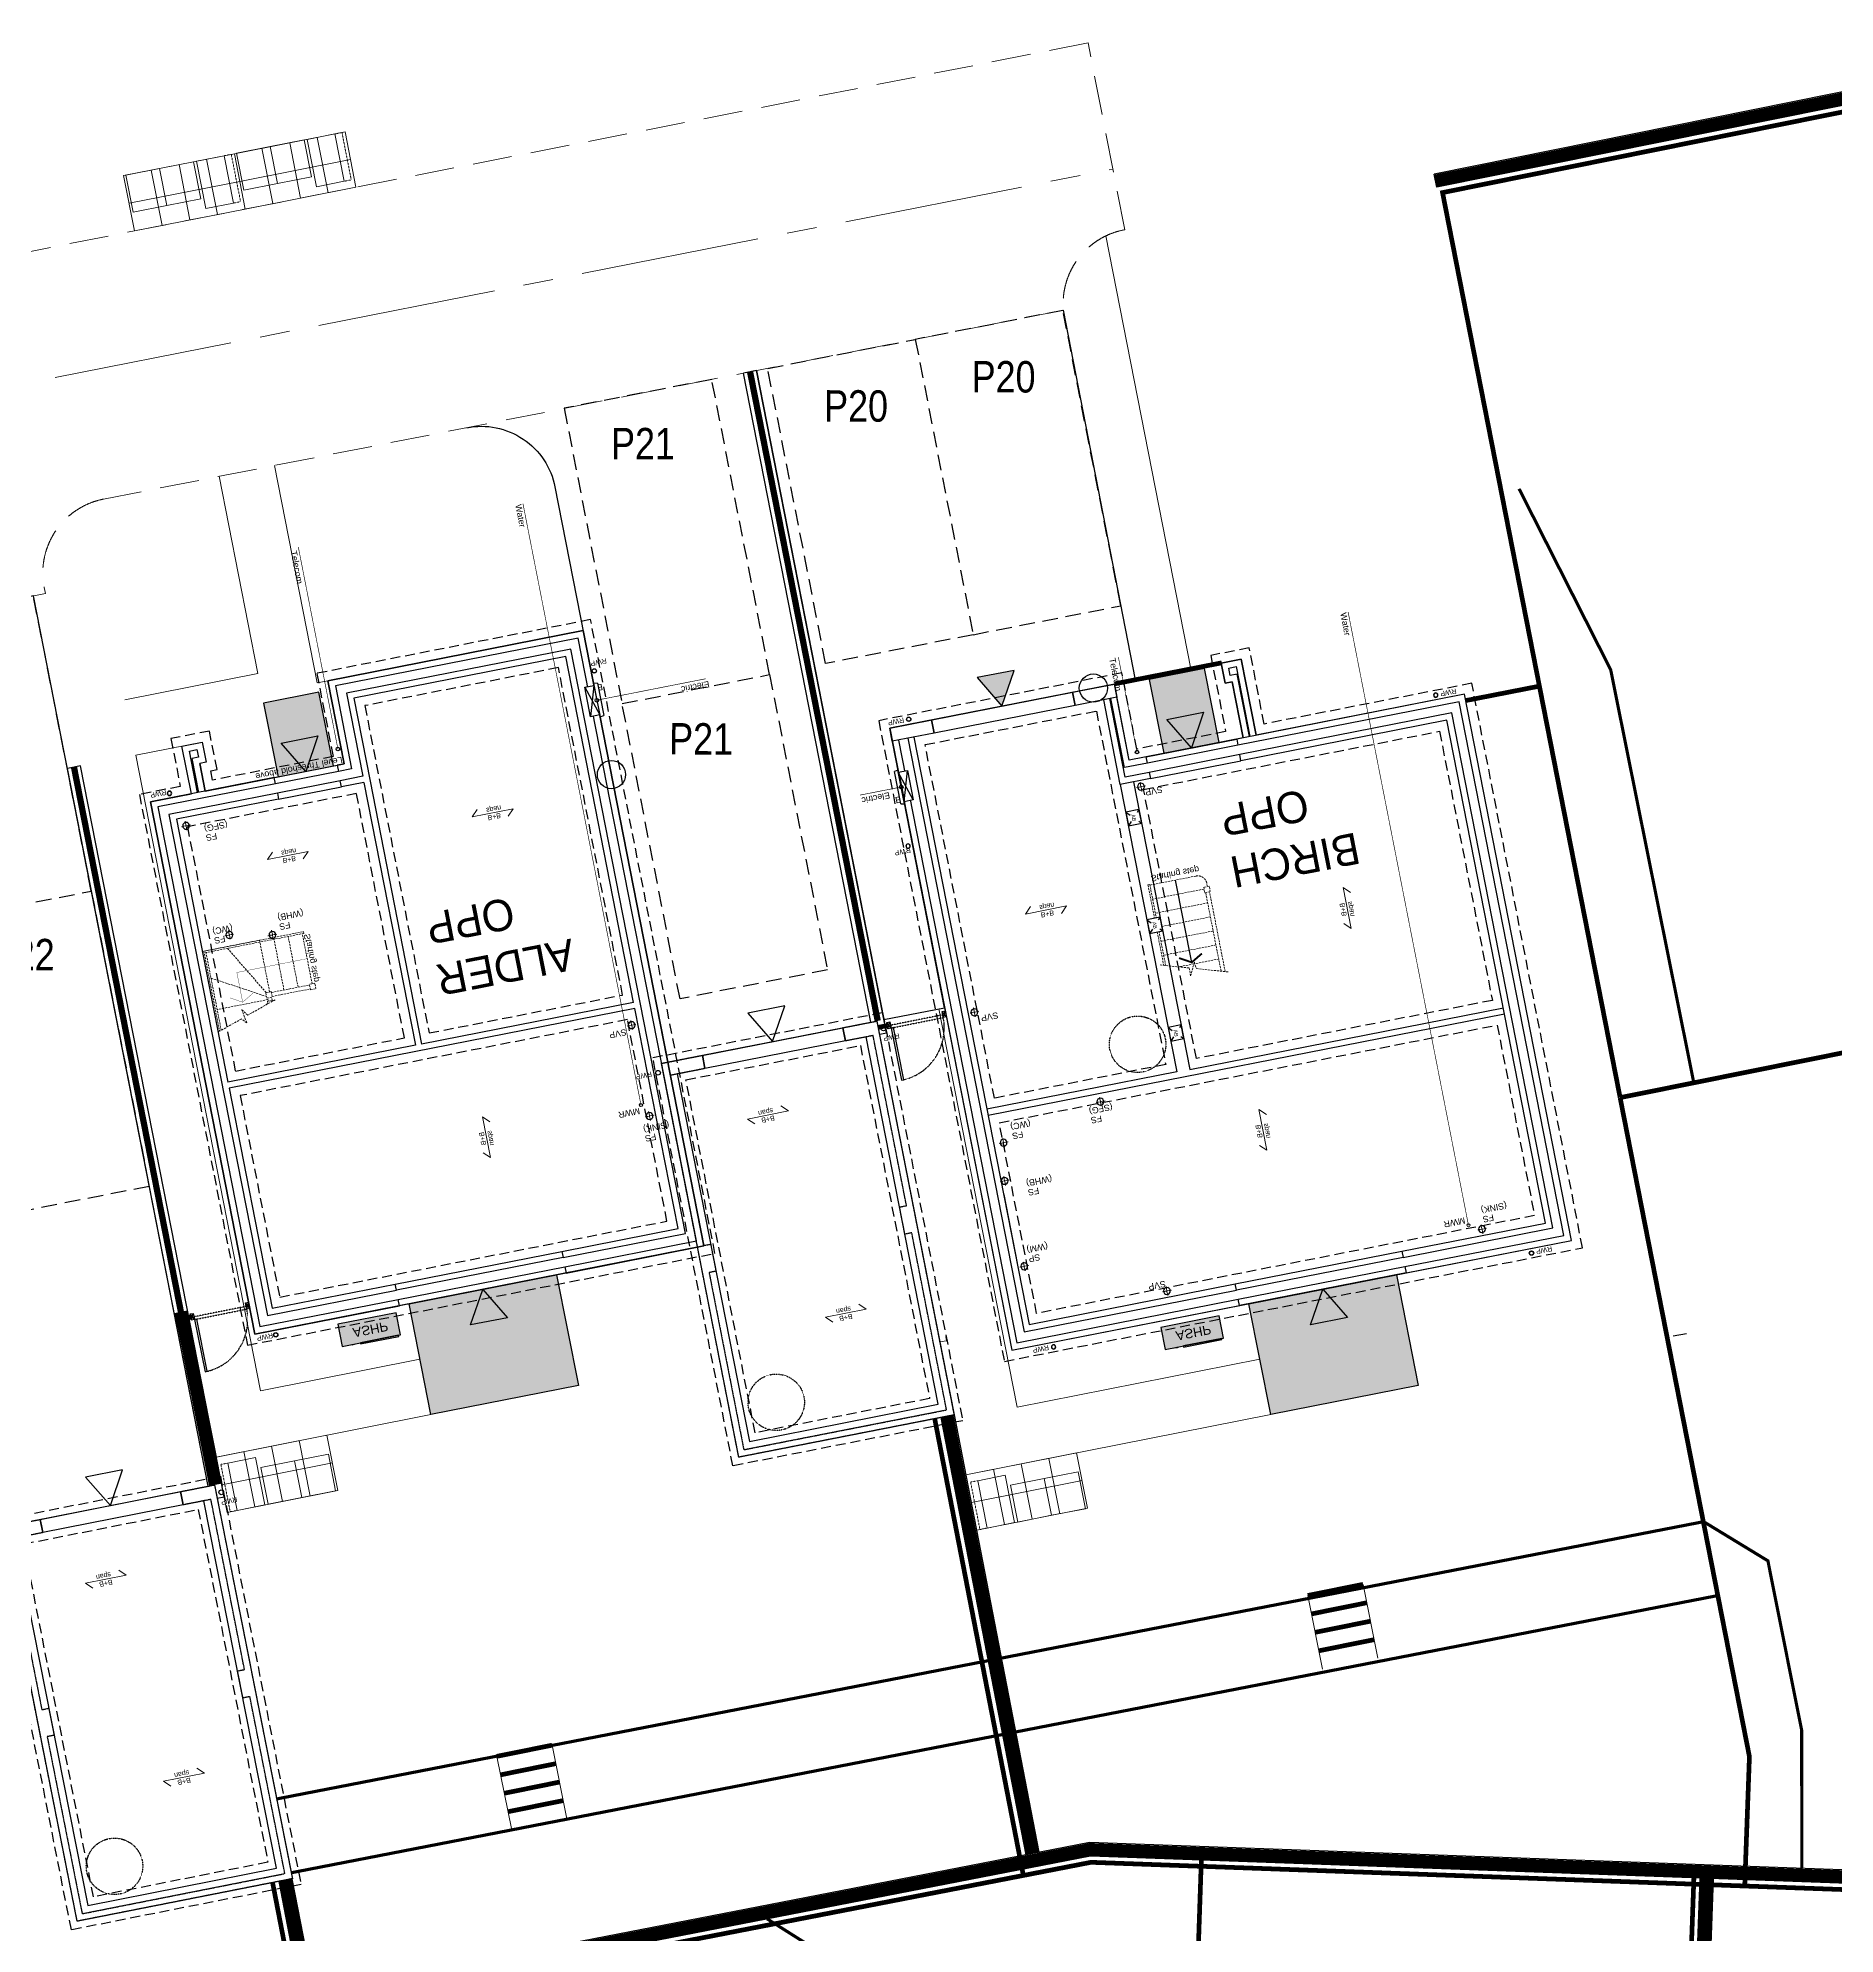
# Model space of a CAD drawing. Extents: x 287880777 to 288144713, y 62793326 to 63089570.
# Drawn here: x 287923253 to 287951931, y 63026431 to 63056678 of the extents above; entities that cross this region are included whole.
import ezdxf

# ---------------------------------------------------------------- set-up
doc = ezdxf.new("R2010")
doc.units = 0
doc.set_wipeout_variables(frame=1)
for name, pattern in [('CENTER', [2, 1.25, -0.25, 0.25, -0.25]), ('Dash', [6.35, 3.175, -3.175]), ('DASHED', [1.4, 0.7, -0.7]), ('DASHED2', [0.375, 0.25, -0.125]), ('HIDDEN', [9.525, 6.35, -3.175]), ('XREF - NORTHERN HIGHWAY DESIGN$0$CENTER2', [28.575, 19.05, -3.175, 3.175, -3.175]), ('XREF - NORTHERN HIGHWAY DESIGN$0$DASHED2', [0.375, 0.25, -0.125])]:
    doc.linetypes.add(name, pattern=pattern)
doc.layers.get('0').update_dxf_attribs({"color": 252})
for name, color, linetype in [('EXP - PEN 1', 1, 'Continuous'), ('NAR CYCLE STORES', 2, 'DASHED'), ('NAR DETAIL', 2, 'Continuous'), ('NAR EXTERNAL WALLS', 2, 'Continuous'), ('NAR PARKING', 7, 'DASHED2'), ('NAR PATIO', 3, 'Continuous'), ('NAR PRIVATE DRIVE', 6, 'Continuous'), ('NAR PRIVATE PATH HATCH', 8, 'Continuous'), ('NAR ROLLOVERS', 76, 'DASHED'), ('NAR_SUBS_PLANS', 7, 'Continuous'), ('Wain-Drainage Foul', 6, 'Continuous'), ('Wain-Drainage Foul Text', 2, 'Continuous'), ('Wain-Drainage run', 140, 'Continuous'), ('Wain-Electrics', 3, 'Continuous'), ('Wain-Floor Vent', 2, 'Continuous'), ('Wain-Foundation acessories', 9, 'Continuous'), ('Wain-Foundation Line', 9, 'Continuous'), ('Wain-Meter box', 9, 'Continuous'), ('Wain-Part M', 10, 'Continuous'), ('Wain-RWP', 9, 'Continuous'), ('Wain-Services Run (Electric)', 10, 'Continuous'), ('Wain-Services Run (Telecom)', 190, 'Continuous'), ('Wain-Stair 1', 2, 'Continuous'), ('Wain-Stair numbers', 9, 'Continuous'), ('Wain-Wall (External)', 4, 'Continuous')]:
    doc.layers.add(name, color=color, linetype=linetype)
for name, color, linetype, lineweight in [('EXP - STEPS', 240, 'Continuous', 18), ('NAR BIN STORAGE', 2, 'Continuous', 0), ('NAR CBF', 34, 'FENCELINE2', 0), ('NAR M4(2)', 94, 'Continuous', 30), ('NAR PATHS', 3, 'Continuous', 0), ('Wain-Text', 2, 'Continuous', 25), ('XREF - NORTHERN HIGHWAY DESIGN$0$EXP - HIGHWAY CENTRELINE', 3, 'XREF - NORTHERN HIGHWAY DESIGN$0$CENTER2', 18), ('XREF - NORTHERN HIGHWAY DESIGN$0$EXP - PRIVATE CHANNEL', 3, 'XREF - NORTHERN HIGHWAY DESIGN$0$DASHED2', 9)]:
    doc.layers.add(name, color=color, linetype=linetype, lineweight=lineweight)
for name, color, linetype, true_color in [('NAR DOOR OPENINGS', 140, 'Continuous', 0x00bfff), ('NAR EV CHARGING POINT', 3, 'Continuous', 0x00ff00), ('NAR HOUSE TYPE NAMES', 1, 'Continuous', 0xff0000), ('Wain-Services Run (Water', 145, 'Continuous', 0x3481b8)]:
    doc.layers.add(name, color=color, linetype=linetype, true_color=true_color)
for name, color, linetype, lineweight, true_color in [('NAR Retaining Wall', 222, 'Continuous', 13, 0xcc0099), ('Wain-Mains Water Riser', 152, 'Continuous', 25, 0x2776bb), ('Wain-Mains Water Riser Text', 152, 'Continuous', 25, 0x2776bb)]:
    doc.layers.add(name, color=color, linetype=linetype, lineweight=lineweight, true_color=true_color)
doc.layers.add('XREF - NORTHERN HIGHWAY DESIGN$0$EXP - ADOPTABLE GRASS MARGIN', color=252, linetype='Continuous', plot=False)
doc.styles.add('DD Arial Narrow', font='ARIALN.TTF', dxfattribs={"height": 100})
doc.styles.get("Standard").update_dxf_attribs({"font": 'arial.ttf'})
doc.styles.add('XREF - ARCHITECT LAYOUT$0$DD Arial Narrow', font='ARIALN.TTF', dxfattribs={"height": 100})
doc.linetypes.add('FENCELINE2', pattern='A,0.25,-0.1,[132,ltypeshp.shx,S=0.1,R=0,X=-0.1,Y=0],-0.1,1', length=1.45)

# ---------------------------------------------------------------- blocks, each defined once
blk = doc.blocks.new('Stairs Subs (Alderwood)')
at = {"layer": 'Wain-Stair 1', "linetype": 'HIDDEN', "lineweight": 9, "ltscale": 5}
for p, q in [((107, 357), (107, 1658, 0)), ((136, 1649, 0), (136, 357)), ((546, 1598, 0), (556, 1592, 0)), ((961, 1312), (136, 1312)), ((136, 800), (948, 1259)), ((917, 1388), (948, 1371)), ((948, 1337), (948, 1378, 0)), ((1038, 1337), (948, 1337)), ((948, 1198), (948, 1288)), ((948, 1288), (1038, 1288)), ((961, 1337), (961, 1288)), ((1025, 1337), (1025, 1288)), ((1038, 1348, 0), (1038, 1337)), ((1038, 1198), (1038, 1288)), ((1038, 1275), (1657, 1275)), ((1038, 1211), (1657, 1211)), ((1242, 1211), (1242, 386)), ((1472, 1211), (1472, 386)), ((1657, 1288), (1747, 1288)), ((1657, 1288), (1657, 1198)), ((1747, 1288), (1747, 1198)), ((486, 386), (956, 1198)), ((1038, 1198), (948, 1198)), ((1012, 1198), (1012, 386)), ((1747, 1198), (1657, 1198)), ((1702, 1198), (1702, 386)), ((107, 357), (1726, 357)), ((1012, 386), (136, 386)), ((136, 357), (1012, 357)), ((1012, 386), (1012, 357)), ((1726, 386), (1012, 386)), ((1012, 357), (1012, 386)), ((1012, 357), (1726, 357)), ((1726, 357), (1726, 386))]:
    blk.add_line(p, q, dxfattribs=at)
at = {"layer": 'Wain-Stair 1', "linetype": 'HIDDEN', "lineweight": 9, "ltscale": 5, "elevation": 0}
blk.add_lwpolyline([(1073, 1336), (597, 1495), (522, 1388), (559, 1611), (486, 1533), (82, 1667)], dxfattribs=at)
at = {"layer": 'Wain-Stair numbers', "const_width": 5}
for points in [[(372, 1168), (372, 1168), (558, 1275), (744, 1168), (744, 1168)], [(558, 1275), (558, 792), (1702, 792)]]:
    blk.add_lwpolyline(points, dxfattribs=at)
at = {"layer": 'Wain-Stair numbers', "insert": (1719, 792), "char_height": 100, "width": 1584.27, "attachment_point": 2, "rotation": 90, "line_spacing_factor": 0.9}
blk.add_mtext('Starting step ', dxfattribs=at)
blk = doc.blocks.new('Drainage Pipe')
at = {"linetype": 'CENTER', "lineweight": 13, "ltscale": 20}
for p, q in [((-41681, 78687), (-41831, 78687)), ((-41756, 78762), (-41756, 78612))]:
    blk.add_line(p, q, dxfattribs=at)
blk.add_circle((-41756, 78687), 55)
blk = doc.blocks.new('RWP')
for radius in [35, 31.5]:
    blk.add_circle((35, 35), radius)
blk = doc.blocks.new('ASHP')
at = {"transparency": 33554457}
h = blk.add_hatch(color=256, dxfattribs=at)
h.dxf.hatch_style = 1
h.paths.add_polyline_path([(548853, -2506), (548853, -2866), (547903, -2866), (547903, -2506)])
at = {"flags": 128}
blk.add_lwpolyline([(548853, -2506), (548853, -2866), (547903, -2866), (547903, -2506)], close=True, dxfattribs=at)
for points in [[(548098, -2496), (548058, -2496), (548058, -2506), (548098, -2506)], [(548199, -2488), (548821, -2488), (548821, -2506), (548199, -2506)]]:
    blk.add_lwpolyline(points, close=True)
at = {"layer": 'Wain-Electrics', "lineweight": 0, "insert": (548112, -2609), "char_height": 150, "width": 2397.38, "attachment_point": 1, "line_spacing_factor": 0.9}
blk.add_mtext('\\A1;ASHP ', dxfattribs=at)
at = {"layer": 'Wain-Text', "lineweight": 0, "insert": (548112, -2609), "char_height": 150, "width": 2397.38, "attachment_point": 1, "line_spacing_factor": 0.9}
blk.add_mtext('\\A1;ASHP ', dxfattribs=at)
blk = doc.blocks.new('Span symbol - Beam & block')
at = {"linetype": 'Continuous', "lineweight": 13}
for p, q in [((-5342, 71790), (-6007, 71790)), ((-6007, 71790), (-5906, 71689)), ((-5442, 71890), (-5342, 71790))]:
    blk.add_line(p, q, dxfattribs=at)
at = {"insert": (-5770, 71896), "char_height": 80, "attachment_point": 1, "line_spacing_factor": 0.9}
blk.add_mtext('B+B\\Pspan', dxfattribs=at)
blk = doc.blocks.new('Wall mounted meter - Electric (Plan)')
blk.add_wipeout([(-7157, 85115), (-7157, 84635), (-7007, 84635), (-7007, 85115)])
for p, q in [((-7217, 85137), (-7157, 85147)), ((-7217, 85137), (-7217, 84613)), ((-7157, 85147), (-7157, 84603)), ((-7007, 85115), (-7157, 85115)), ((-7007, 84635), (-7007, 85115)), ((-7157, 84603), (-7217, 84613)), ((-7157, 84635), (-7007, 84635))]:
    blk.add_line(p, q)
at = {"color": 9}
for p, q in [((-7157, 85115), (-7007, 84635)), ((-7007, 85115), (-7157, 84635))]:
    blk.add_line(p, q, dxfattribs=at)
at = {"lineweight": 0, "insert": (-7368, 85117), "char_height": 100, "width": 133.81, "attachment_point": 1, "line_spacing_factor": 0.9}
blk.add_mtext('\\A1;\\pi78.42052,t378.42052;{\\fCalibri|b0|i0|c0|p34;E}', dxfattribs=at)
blk = doc.blocks.new('A$Cee92f38c')
at = {"layer": 'NAR M4(2)', "ltscale": 10, "transparency": 33554585}
h = blk.add_hatch(color=256, dxfattribs=at)
h.dxf.hatch_style = 1
h.paths.add_polyline_path([(0, 1.2), (0.9, 1.2), (0.9, 0), (0, 0)])
at = {"layer": 'NAR M4(2)', "ltscale": 0.25}
blk.add_lwpolyline([(0, 1.2), (0, 0), (0.9, 0), (0.9, 1.2)], close=True, dxfattribs=at)
blk = doc.blocks.new('A$C3d9247a0')
at = {"layer": 'NAR DOOR OPENINGS', "transparency": 33554610}
h = blk.add_hatch(color=256, dxfattribs=at)
h.dxf.hatch_style = 1
h.paths.add_polyline_path([(450, 1200), (150, 680), (750, 680)])
at = {"layer": 'NAR DOOR OPENINGS'}
blk.add_lwpolyline([(450, 1200), (150, 680), (750, 680)], close=True, dxfattribs=at)
at = {"layer": 'NAR M4(2)', "ltscale": 10, "transparency": 33554585, "xscale": -1000, "yscale": 1000, "zscale": 1000}
blk.add_blockref('A$Cee92f38c', (900, 0), dxfattribs=at)
blk = doc.blocks.new('A$C324e72f9')
at = {"layer": 'NAR DOOR OPENINGS', "transparency": 33554610}
h = blk.add_hatch(color=256, dxfattribs=at)
h.dxf.hatch_style = 1
h.paths.add_polyline_path([(1200, 0), (900, 520), (1500, 520)])
at = {"layer": 'NAR PRIVATE PATH HATCH', "transparency": 33554597}
h = blk.add_hatch(color=256, dxfattribs=at)
h.dxf.hatch_style = 1
h.paths.add_polyline_path([(2400, 0), (0, 0), (0, 1800), (2400, 1800)])
at = {"layer": 'NAR DOOR OPENINGS'}
blk.add_lwpolyline([(1200, 0), (900, 520), (1500, 520)], close=True, dxfattribs=at)
at = {"layer": 'NAR PATIO'}
blk.add_lwpolyline([(2400, 0), (0, 0), (0, 1800), (2400, 1800)], close=True, dxfattribs=at)
blk = doc.blocks.new('Stairs Subs')
at = {"layer": 'Wain-Stair 1', "color": 9, "linetype": 'HIDDEN', "lineweight": 9, "ltscale": 5}
for p, q in [((850, 1566), (850, 288)), ((913, 1585), (913, 288)), ((-29, -9), (-29, 1299)), ((0, 1307), (0, -9)), ((447, 1368), (199, 1368)), ((850, 1368), (462, 1368)), ((850, 1140), (0, 1140)), ((850, 912), (0, 912)), ((850, 684), (0, 684)), ((850, 456), (0, 456)), ((836, 228), (0, 228)), ((752, 0), (0, 0)), ((836, 198), (836, 288)), ((836, 288), (926, 288)), ((926, 198), (836, 198)), ((896, 198), (896, 145)), ((926, 288), (926, 198)), ((0, -9), (-29, -9))]:
    blk.add_line(p, q, dxfattribs=at)
blk.add_lwpolyline([(-87, 1281), (360, 1417), (359, 1547), (459, 1345), (472, 1450), (962, 1600)], dxfattribs=at)
blk.add_arc((752, 145), 145, 270, 0, dxfattribs=at)
at = {"layer": 'Wain-Stair numbers', "const_width": 30}
blk.add_lwpolyline([(604, 1231), (604, 1231), (418, 1338), (232, 1231), (232, 1231)], dxfattribs=at)
at = {"layer": 'Wain-Stair numbers'}
blk.add_lwpolyline([(418, 1338), (418, 0)], dxfattribs=at)
at = {"layer": 'Wain-Stair numbers', "color": 9, "insert": (428, -49), "char_height": 100, "width": 1584.27, "attachment_point": 2, "line_spacing_factor": 0.9}
blk.add_mtext('Starting step ', dxfattribs=at)
blk = doc.blocks.new('A$C1dcf01e1')
at = {"layer": 'Wain-Drainage Foul', "lineweight": 0}
blk.add_blockref('Drainage Pipe', (41756, -78687), dxfattribs=at)
blk = doc.blocks.new('A$C43a92ec7')
at = {"layer": 'NAR DOOR OPENINGS', "transparency": 33554610}
h = blk.add_hatch(color=256, dxfattribs=at)
h.dxf.hatch_style = 1
edge = h.paths.add_edge_path()
edge.add_line((0, 0), (-300, 520))
edge.add_line((-300, 520), (300, 520))
edge.add_line((300, 520), (0, 0))
at = {"layer": 'NAR DOOR OPENINGS'}
blk.add_lwpolyline([(0, 0), (-300, 520), (300, 520)], close=True, dxfattribs=at)
blk = doc.blocks.new('B&B Block Symbol')
at = {"linetype": 'Continuous', "lineweight": 13}
for p, q in [((-5342, 71790), (-6007, 71790)), ((-6007, 71790), (-5906, 71689)), ((-5442, 71890), (-5342, 71790))]:
    blk.add_line(p, q, dxfattribs=at)
at = {"insert": (-5770, 71896), "char_height": 80, "attachment_point": 1, "line_spacing_factor": 0.9}
blk.add_mtext('B+B\\Pspan', dxfattribs=at)
blk = doc.blocks.new('XREF - NORTHERN HIGHWAY DESIGN')
at = {"layer": 'XREF - NORTHERN HIGHWAY DESIGN$0$EXP - ADOPTABLE GRASS MARGIN'}
h = blk.add_hatch(dxfattribs=at)
h.set_pattern_fill('AR-SAND', color=256, scale=0.01)
h.paths.add_polyline_path([(468.959, 301.48), (467.023, 300.976, 0.024725), (470.653, 289.415), (471.498, 287.125, 0.152288), (478.941, 277.452), (480.091, 279.089, -0.152288), (473.374, 287.817), (472.529, 290.108, -0.024725)])
at = {"layer": 'XREF - NORTHERN HIGHWAY DESIGN$0$EXP - HIGHWAY CENTRELINE', "ltscale": 0.15}
blk.add_lwpolyline([(474.316, 315.067), (495.4, 319.221)], dxfattribs=at)
at = {"layer": 'XREF - NORTHERN HIGHWAY DESIGN$0$EXP - PRIVATE CHANNEL', "ltscale": 2.5}
for points in [[(495.004, 321.232), (473.92, 317.078)], [(495.591, 318.252), (495.004, 321.232)]]:
    blk.add_lwpolyline(points, dxfattribs=at)
blk.add_lwpolyline([(495.591, 318.252), (495.574, 318.249, 0.382825), (494.611, 316.968), (479.292, 313.955, 0.414214), (478.347, 312.545), (478.366, 312.45), (474.963, 311.78)], format="xyb", dxfattribs=at)

msp = doc.modelspace()

# ---------------------------------------------------------------- linework, layer by layer
at = {"layer": 'Defpoints'}
for points in [[(287937872, 63034712), (287934436, 63034038), (287933203, 63040321), (287936639, 63040995)], [(287927314, 63027315), (287923879, 63026636), (287922636, 63032916), (287926071, 63033596)]]:
    msp.add_lwpolyline(points, close=True, dxfattribs=at)
at = {"layer": 'EXP - STEPS'}
for p, q in [((287944398, 63032010, 0), (287944635, 63030834, 0)), ((287943516, 63031832, 0), (287943753, 63030655, 0)), ((287931458, 63029444), (287931695, 63028267)), ((287930576, 63029266), (287930813, 63028089))]:
    msp.add_line(p, q, dxfattribs=at)
at = {"layer": 'EXP - STEPS', "const_width": 75}
for points in [[(287940441, 63046376), (287942144, 63046710)], [(287931458, 63029444), (287930576, 63029266)], [(287931517, 63029150), (287930635, 63028971)], [(287931576, 63028856), (287930694, 63028677)], [(287931636, 63028561), (287930754, 63028383)]]:
    msp.add_lwpolyline(points, dxfattribs=at)
at = {"layer": 'EXP - STEPS', "const_width": 75, "elevation": 0}
for points in [[(287944398, 63032010), (287943516, 63031832)], [(287944457, 63031716), (287943575, 63031538)], [(287944517, 63031422), (287943634, 63031244)], [(287944576, 63031128), (287943694, 63030950)]]:
    msp.add_lwpolyline(points, dxfattribs=at)
at = {"layer": 'NAR BIN STORAGE'}
for points in [[(287927991, 63055147), (287928140, 63054392), (287927698, 63054305), (287927549, 63055060)], [(287926961, 63054944), (287927077, 63054356), (287926537, 63054249), (287926421, 63054838)], [(287927500, 63055051), (287927616, 63054462), (287927077, 63054356), (287926961, 63054944)], [(287925195, 63054596), (287925311, 63054007), (287924771, 63053901), (287924655, 63054489)], [(287925734, 63054702), (287925850, 63054114), (287925311, 63054007), (287925195, 63054596)], [(287926225, 63054799), (287926374, 63054044), (287925932, 63053956), (287925783, 63054712)], [(287926434, 63033190), (287926285, 63033945), (287926726, 63034032), (287926876, 63033277)], [(287926925, 63033287), (287926808, 63033875), (287927348, 63033982), (287927464, 63033393)], [(287927464, 63033393), (287927348, 63033982), (287927888, 63034088), (287928004, 63033500)], [(287938398, 63032908), (287938249, 63033663), (287938690, 63033750), (287938839, 63032995)], [(287938888, 63033004), (287938772, 63033593), (287939312, 63033700), (287939428, 63033111)], [(287939428, 63033111), (287939312, 63033700), (287939851, 63033806), (287939968, 63033217)]]:
    msp.add_lwpolyline(points, close=True, dxfattribs=at)
at = {"layer": 'NAR BIN STORAGE', "linetype": 'Dash', "ltscale": 0.025}
for points in [[(287928140, 63054392), (287928253, 63054414), (287928104, 63055170), (287927991, 63055147)], [(287926374, 63054044), (287926487, 63054066), (287926338, 63054821), (287926225, 63054799)], [(287926285, 63033945), (287926172, 63033923), (287926321, 63033168), (287926434, 63033190)], [(287938249, 63033663), (287938136, 63033641), (287938285, 63032885), (287938398, 63032908)]]:
    msp.add_lwpolyline(points, dxfattribs=at)
at = {"layer": 'NAR CBF', "ltscale": 1200, "transparency": 33554687, "const_width": 75}
for points in [[(287956381, 63056370), (287945667, 63054211), (287946622, 63049348), (287946622, 63049348)], [(287946622, 63049348), (287948501, 63039774)], [(287946038, 63046108), (287947213, 63046338)], [(287936663, 63040895), (287936807, 63040923)], [(287925661, 63036267), (287925693, 63036273)], [(287937563, 63034653), (287938978, 63027366)], [(287965021, 63027585), (287961143, 63026812), (287940057, 63027576), (287919421, 63023567)], [(287941693, 63023917), (287941825, 63027827)], [(287949467, 63021477), (287949678, 63027327)], [(287926998, 63027250), (287927411, 63025119)]]:
    msp.add_lwpolyline(points, dxfattribs=at)
at = {"layer": 'NAR CBF', "linetype": 'DASHED', "ltscale": 500, "transparency": 33554687, "const_width": 75}
for points in [[(287948501, 63039774), (287959288, 63041944)], [(287948501, 63039771), (287949259, 63035910)], [(287949259, 63035910), (287950564, 63029263), (287950489, 63027198)]]:
    msp.add_lwpolyline(points, dxfattribs=at)
at = {"layer": 'NAR CYCLE STORES'}
for centre in [(287935034, 63034914), (287924475, 63027512)]:
    msp.add_circle(centre, 450, dxfattribs=at)
at = {"layer": 'NAR DETAIL', "flags": 128}
for points in [[(287936846, 63040982), (287936866, 63040884), (287936817, 63040874), (287936797, 63040972)], [(287937729, 63041159), (287937748, 63041061), (287937699, 63041051), (287937680, 63041149)], [(287936866, 63040884), (287937033, 63040051), (287937070, 63040058), (287936903, 63040892)], [(287926615, 63036509), (287926634, 63036411), (287926585, 63036401), (287926566, 63036499)], [(287925732, 63036332), (287925752, 63036234), (287925703, 63036225), (287925683, 63036323)], [(287925752, 63036234), (287925919, 63035401), (287925956, 63035408), (287925789, 63036242)]]:
    msp.add_lwpolyline(points, close=True, dxfattribs=at)
for points in [[(287936866, 63040884), (287936797, 63040972)], [(287936817, 63040874), (287936846, 63040982)], [(287937748, 63041061), (287937680, 63041149)], [(287937699, 63041051), (287937729, 63041159)], [(287926634, 63036411), (287926566, 63036499)], [(287926585, 63036401), (287926615, 63036509)], [(287925752, 63036234), (287925683, 63036323)], [(287925703, 63036225), (287925732, 63036332)]]:
    msp.add_lwpolyline(points, dxfattribs=at)
at = {"layer": 'NAR DETAIL', "linetype": 'DASHED', "ltscale": 0.005, "flags": 128}
for points in [[(287936866, 63040884), (287937699, 63041051), (287937691, 63041094), (287936857, 63040927)], [(287925752, 63036234), (287926585, 63036401), (287926577, 63036444), (287925743, 63036277)]]:
    msp.add_lwpolyline(points, close=True, dxfattribs=at)
at = {"layer": 'NAR DETAIL', "linetype": 'DASHED', "ltscale": 0.2}
for centre in [(287936866, 63040884), (287925752, 63036234)]:
    msp.add_arc(centre, 850, 283.7323, 11.3124, dxfattribs=at)
at = {"layer": 'NAR DOOR OPENINGS'}
for points in [[(287934976, 63040669), (287935170, 63041236), (287934582, 63041121)], [(287924409, 63033267), (287924603, 63033835), (287924014, 63033719)]]:
    msp.add_lwpolyline(points, close=True, dxfattribs=at)
at = {"layer": 'NAR EV CHARGING POINT'}
for centre in [(287940095, 63046307), (287932405, 63044927)]:
    msp.add_circle(centre, 225, dxfattribs=at)
at = {"layer": 'NAR EXTERNAL WALLS'}
for points in [[(287956319, 63056678), (287945535, 63054505)], [(287956362, 63056468), (287945577, 63054295)], [(287945577, 63054295), (287945535, 63054505)], [(287936543, 63040976), (287934511, 63051331)], [(287926113, 63033385), (287926223, 63033406), (287923934, 63045068), (287923723, 63045026)], [(287925970, 63033576), (287923723, 63045026)], [(287925641, 63036369), (287925430, 63036327)], [(287949349, 63035973), (287949560, 63036014)], [(287937661, 63034672), (287939016, 63027695)], [(287937872, 63034713), (287939227, 63027736)], [(287965080, 63027918), (287961117, 63027128), (287940032, 63027892), (287919311, 63023867)], [(287965002, 63027683), (287961135, 63026912), (287940049, 63027676), (287919387, 63023662)], [(287927307, 63027311), (287927661, 63025489)], [(287949567, 63021473), (287949778, 63027324)], [(287949782, 63021465), (287949993, 63027316)], [(287927096, 63027269), (287927449, 63025448)]]:
    msp.add_lwpolyline(points, dxfattribs=at)
at = {"layer": 'NAR PARKING', "ltscale": 1000}
for points in [[(287940533, 63047621), (287939609, 63052331), (287937254, 63051869), (287938178, 63047159)], [(287935823, 63046697), (287934898, 63051407), (287937254, 63051869), (287938178, 63047159)], [(287920825, 63047316), (287921750, 63042606), (287924105, 63043068), (287923180, 63047778)], [(287933499, 63041350), (287932574, 63046060), (287934929, 63046522), (287935854, 63041812)], [(287922674, 63037896), (287921750, 63042606), (287924105, 63043068), (287925029, 63038358)]]:
    msp.add_lwpolyline(points, close=True, dxfattribs=at)
at = {"layer": 'NAR PATHS'}
for points in [[(287928153, 63055179), (287928327, 63054296), (287926561, 63053948), (287926387, 63054831)], [(287926387, 63054831), (287926561, 63053948), (287924795, 63053599), (287924621, 63054482)], [(287926272, 63033158), (287926098, 63034041), (287927864, 63034389), (287928038, 63033506)], [(287938236, 63032876), (287938062, 63033759), (287939828, 63034107), (287940002, 63033224)]]:
    msp.add_lwpolyline(points, close=True, dxfattribs=at)
for points in [[(287927002, 63054035), (287926828, 63054918)], [(287927444, 63054122), (287927270, 63055005)], [(287927885, 63054209), (287927711, 63055092)], [(287925236, 63053687), (287925062, 63054570)], [(287925678, 63053774), (287925504, 63054657)], [(287926119, 63053861), (287925945, 63054744)], [(287928240, 63054738), (287926474, 63054389)], [(287926474, 63054389), (287924708, 63054041)], [(287940295, 63053519), (287941648, 63046612), (287942135, 63046707), (287942199, 63046385), (287942308, 63046407), (287942484, 63045514), (287940668, 63045158), (287940430, 63046372), (287940765, 63046438), (287939617, 63052334)], [(287926145, 63049685), (287926762, 63046538), (287924642, 63046122)], [(287929347, 63035601), (287926805, 63035098), (287924815, 63045239), (287925872, 63045446), (287925935, 63045125), (287925835, 63045105), (287925921, 63044663), (287928139, 63045099), (287927879, 63046423), (287927709, 63046390), (287927028, 63049858)], [(287929522, 63034718), (287926100, 63034041), (287925690, 63036120), (287925685, 63036143), (287925668, 63036229)], [(287942925, 63034721), (287938062, 63033759), (287937643, 63035876), (287937752, 63035897), (287937739, 63035964)], [(287927422, 63034302), (287927597, 63033419)], [(287926539, 63034128), (287926714, 63033245)], [(287926981, 63034215), (287927155, 63033332)], [(287939386, 63034020), (287939560, 63033137)], [(287926185, 63033599), (287927951, 63033948)], [(287938149, 63033317), (287939915, 63033666)], [(287938503, 63033846), (287938677, 63032963)], [(287938945, 63033933), (287939119, 63033050)]]:
    msp.add_lwpolyline(points, dxfattribs=at)
at = {"layer": 'NAR PRIVATE DRIVE'}
for points in [[(287940430, 63046372), (287940765, 63046438), (287939617, 63052334)], [(287920324, 63045177), (287922737, 63032936), (287925970, 63033576), (287923180, 63047778)]]:
    msp.add_lwpolyline(points, dxfattribs=at)
at = {"layer": 'NAR Retaining Wall', "linetype": 'DASHED', "ltscale": 250}
for points, const_width in [([(287956340, 63056573), (287945556, 63054400)], 200), ([(287934617, 63051352), (287936654, 63040998)], 100), ([(287923828, 63045047), (287925536, 63036348)], 100), ([(287925536, 63036348), (287926082, 63033597)], 200), ([(287937766, 63034692), (287939122, 63027715)], 200), ([(287964981, 63027789), (287961126, 63027020), (287940040, 63027784), (287919349, 63023765)], 200), ([(287927201, 63027290), (287927555, 63025468)], 200), ([(287949674, 63021469), (287949885, 63027320)], 200)]:
    msp.add_lwpolyline(points, dxfattribs=dict(at, const_width=const_width))
at = {"layer": 'NAR ROLLOVERS', "ltscale": 500, "const_width": 50}
for points in [[(287949676, 63040015), (287948350, 63046600), (287946888, 63049486)], [(287938626, 63030833), (287949819, 63033007)], [(287949833, 63033010), (287950859, 63032385), (287951398, 63029681), (287951400, 63027480)], [(287938855, 63029655), (287950048, 63031829)], [(287927059, 63028586), (287938415, 63030792)], [(287927288, 63027408), (287938643, 63029614)], [(287949696, 63025061), (287936702, 63025530), (287934889, 63026674)]]:
    msp.add_lwpolyline(points, dxfattribs=at)
at = {"layer": 'Wain-Drainage run', "lineweight": 0}
msp.add_circle((287946081, 63037737), 25, dxfattribs=at)
at = {"layer": 'Wain-Foundation Line', "linetype": 'HIDDEN', "ltscale": 25}
for points in [[(287926596, 63035825), (287934056, 63037290), (287932072, 63047399), (287927703, 63046542), (287927963, 63045217), (287926040, 63044839), (287926011, 63044987), (287926111, 63045006), (287925991, 63045622), (287925375, 63045501), (287925525, 63044738), (287924872, 63044610)], [(287941968, 63046827), (287942206, 63045613), (287940789, 63045335), (287940551, 63046549), (287936669, 63045787), (287938675, 63035567), (287947901, 63037378), (287946134, 63046384), (287942821, 63045734), (287942583, 63046948)], [(287929494, 63040805), (287932583, 63041411), (287931558, 63046633), (287928469, 63046027)], [(287940143, 63045941), (287941249, 63040302), (287938516, 63039765), (287937409, 63045405)], [(287945619, 63045618), (287946462, 63041325), (287941740, 63040398), (287940897, 63044691)], [(287926403, 63040198), (287929101, 63040728), (287928336, 63044625), (287925638, 63044096)], [(287927111, 63036591), (287933290, 63037804), (287932660, 63041018), (287926480, 63039806)], [(287938010, 63034620), (287934343, 63033900), (287933065, 63040413), (287936732, 63041133)], [(287946539, 63040932), (287947135, 63037893), (287939189, 63036333), (287938593, 63039373)], [(287937482, 63034975), (287934698, 63034428), (287933593, 63040058), (287936377, 63040605)], [(287927452, 63027223), (287923786, 63026498), (287922498, 63033009), (287926164, 63033734)], [(287926923, 63027577), (287924140, 63027026), (287923027, 63032655), (287925810, 63033205)]]:
    msp.add_lwpolyline(points, close=True, dxfattribs=at)
at = {"layer": 'Wain-Mains Water Riser'}
msp.add_circle((287932876, 63039657), 25, dxfattribs=at)
at = {"layer": 'Wain-RWP'}
for centre in [(287936746, 63040877), (287933148, 63040171), (287926179, 63033478)]:
    msp.add_circle(centre, 37.5, dxfattribs=at)
at = {"layer": 'Wain-Services Run (Telecom)', "const_width": 10}
for points in [[(287928040, 63045335), (287927408, 63048556)], [(287940791, 63045287), (287940494, 63046801)]]:
    msp.add_lwpolyline(points, dxfattribs=at)
at = {"layer": 'Wain-Services Run (Telecom)'}
for centre in [(287928040, 63045335), (287940791, 63045287)]:
    msp.add_circle(centre, 29, dxfattribs=at)
at = {"layer": 'Wain-Services Run (Water', "const_width": 10}
for points in [[(287932876, 63039657), (287930993, 63049248)], [(287946081, 63037737), (287944160, 63047521)]]:
    msp.add_lwpolyline(points, dxfattribs=at)
at = {"layer": 'Wain-Wall (External)'}
for p, q in [((287942135, 63046707), (287942456, 63046770)), ((287942199, 63046385), (287942135, 63046707)), ((287942456, 63046770), (287942695, 63045556)), ((287942308, 63046407), (287942199, 63046385)), ((287942256, 63046626), (287942375, 63046650)), ((287942279, 63046506), (287942256, 63046626)), ((287942389, 63046527), (287942279, 63046506)), ((287942484, 63045514), (287942308, 63046407)), ((287942375, 63046650), (287942594, 63045536)), ((287942584, 63045534), (287942389, 63046527)), ((287939761, 63046241), (287939802, 63046030)), ((287937555, 63045589), (287937514, 63045800)), ((287925551, 63045383), (287925872, 63045446)), ((287925701, 63044620), (287925551, 63045383)), ((287925671, 63045302), (287925791, 63045326)), ((287925801, 63044640), (287925671, 63045302)), ((287925815, 63045206), (287925714, 63045186)), ((287925821, 63044644), (287925714, 63045186)), ((287925791, 63045326), (287925815, 63045206)), ((287925872, 63045446), (287925935, 63045125)), ((287925935, 63045125), (287925835, 63045105)), ((287925921, 63044663), (287925835, 63045105)), ((287928455, 63044801), (287929278, 63040609)), ((287928553, 63044821), (287929376, 63040629)), ((287932759, 63041293), (287929376, 63040629)), ((287932778, 63041194), (287926304, 63039924)), ((287946657, 63041108), (287938417, 63039491)), ((287941637, 63040225), (287946638, 63041206)), ((287929278, 63040609), (287926285, 63040022))]:
    msp.add_line(p, q, dxfattribs=at)
for points in [[(287931682, 63036976), (287933880, 63037408), (287931954, 63047223), (287927879, 63046423), (287928139, 63045099), (287928029, 63045077)], [(287931662, 63037077), (287933760, 63037489), (287931873, 63047103), (287927999, 63046343), (287928259, 63045018), (287928048, 63044976)], [(287931634, 63037224), (287933584, 63037607), (287931755, 63046927), (287928176, 63046224), (287928436, 63044900), (287928077, 63044829)], [(287932759, 63041293), (287931676, 63046809), (287928293, 63046145), (287928553, 63044821)], [(287941005, 63044865), (287940525, 63044771), (287940260, 63046120)], [(287940986, 63044963), (287940604, 63044888), (287940358, 63046139)], [(287940957, 63045110), (287940590, 63045038), (287940373, 63046142)], [(287940937, 63045211), (287940668, 63045158), (287940471, 63046161)], [(287945085, 63036978), (287947725, 63037496), (287946015, 63046208), (287942382, 63045494)], [(287945066, 63037079), (287947605, 63037577), (287945934, 63046087), (287942402, 63045394)], [(287945037, 63037226), (287947429, 63037695), (287945816, 63045911), (287942431, 63045247)], [(287945017, 63037324), (287947311, 63037774), (287945737, 63045794), (287942450, 63045149)], [(287936885, 63045463), (287938793, 63035743), (287942426, 63036456)], [(287936987, 63045478), (287938874, 63035863), (287942406, 63036557)], [(287937134, 63045506), (287938992, 63036040), (287942377, 63036704)], [(287937232, 63045526), (287939071, 63036157), (287942358, 63036802)], [(287927025, 63044880), (287925048, 63044492), (287926715, 63036001), (287929023, 63036455)], [(287927045, 63044779), (287925168, 63044411), (287926795, 63036122), (287929003, 63036555)], [(287927074, 63044632), (287925344, 63044293), (287926914, 63036298), (287928974, 63036702)], [(287928455, 63044801), (287928097, 63044731)], [(287927093, 63044534), (287925462, 63044214), (287926285, 63040022)], [(287931614, 63037322), (287933467, 63037686), (287932778, 63041194)], [(287926304, 63039924), (287926993, 63036415), (287928955, 63036800)], [(287938664, 63038230), (287938879, 63037136)]]:
    msp.add_lwpolyline(points, dxfattribs=at)
for points in [[(287940471, 63046161), (287939802, 63046030), (287939761, 63046241), (287940430, 63046372)], [(287937514, 63045800), (287939761, 63046241), (287939802, 63046030), (287937555, 63045589)], [(287937555, 63045589), (287936886, 63045458), (287936845, 63045669), (287937514, 63045800)], [(287940937, 63045211), (287942382, 63045494), (287942402, 63045394), (287940957, 63045110)], [(287941005, 63044865), (287942450, 63045149), (287942431, 63045247), (287940986, 63044963)], [(287927025, 63044880), (287928029, 63045077), (287928048, 63044976), (287927045, 63044779)], [(287927093, 63044534), (287928097, 63044731), (287928077, 63044829), (287927074, 63044632)], [(287937872, 63034712), (287934436, 63034038), (287933203, 63040321), (287933856, 63040449), (287933897, 63040238), (287933455, 63040151), (287933455, 63040151), (287933455, 63040151), (287934606, 63034290), (287934606, 63034290), (287934606, 63034290), (287937620, 63034882), (287936469, 63040743), (287936469, 63040743), (287936469, 63040743), (287936469, 63040743), (287936469, 63040743), (287936138, 63040678), (287936097, 63040889), (287936639, 63040995)], [(287936138, 63040678), (287933897, 63040238), (287933856, 63040449), (287936097, 63040889)], [(287928955, 63036800), (287931614, 63037322), (287931634, 63037224), (287928974, 63036702)], [(287942358, 63036802), (287945017, 63037324), (287945037, 63037226), (287942377, 63036704)], [(287929003, 63036555), (287931662, 63037077), (287931682, 63036976), (287929023, 63036455)], [(287942406, 63036557), (287945066, 63037079), (287945085, 63036978), (287942426, 63036456)], [(287927314, 63027315), (287923879, 63026636), (287922636, 63032916), (287923289, 63033045), (287923330, 63032835), (287922889, 63032747), (287922889, 63032747), (287922889, 63032747), (287924048, 63026888), (287924048, 63026888), (287924048, 63026888), (287927061, 63027484), (287925902, 63033343), (287925902, 63033343), (287925902, 63033343), (287925902, 63033343), (287925902, 63033343), (287925571, 63033278), (287925529, 63033489), (287926071, 63033596)], [(287925571, 63033278), (287923330, 63032835), (287923289, 63033045), (287925529, 63033489)]]:
    msp.add_lwpolyline(points, close=True, dxfattribs=at)
at = {"layer": 'Wain-Wall (External)', "linetype": 'HIDDEN'}
for points in [[(287937872, 63034712), (287934436, 63034038), (287933203, 63040321), (287933856, 63040449), (287933897, 63040238), (287933345, 63040129), (287933878, 63037415), (287933988, 63037436), (287934073, 63037005), (287933963, 63036983), (287934517, 63034158), (287937752, 63034793), (287937197, 63037618), (287937087, 63037596), (287937002, 63038028), (287937113, 63038050), (287936580, 63040764), (287936138, 63040678), (287936097, 63040889), (287936639, 63040995)], [(287927314, 63027315), (287923879, 63026636), (287922636, 63032916), (287923289, 63033045), (287923330, 63032835), (287922779, 63032725), (287923315, 63030011), (287923426, 63030033), (287923511, 63029602), (287923401, 63029580), (287923959, 63026756), (287927193, 63027396), (287926635, 63030219), (287926524, 63030198), (287926439, 63030629), (287926549, 63030651), (287926013, 63033365), (287925571, 63033278), (287925529, 63033489), (287926071, 63033596)]]:
    msp.add_lwpolyline(points, close=True, dxfattribs=at)

# ---------------------------------------------------------------- block references
at = {"layer": 'NAR DETAIL', "xscale": -1}
for p, rotation in [((287390945, 62927824), 191.1042241488278), ((287404079, 62927773), 191.1042241488662)]:
    msp.add_blockref('ASHP', p, dxfattribs=dict(at, rotation=rotation))
at = {"layer": 'NAR DOOR OPENINGS', "xscale": -1, "rotation": 11.10422414886619}
msp.add_blockref('A$C43a92ec7', (287938637, 63046021), dxfattribs=at)
at = {"layer": 'NAR M4(2)', "xscale": -1}
for p, rotation in [((287940987, 63046444), 191.1042241488662), ((287926854, 63046069), 191.1042241488278)]:
    msp.add_blockref('A$C3d9247a0', p, dxfattribs=dict(at, rotation=rotation))
at = {"layer": 'NAR PATIO'}
for p, rotation in [((287931530, 63036947), 191.1042241488278), ((287944933, 63036948), 191.1042241488662)]:
    msp.add_blockref('A$C324e72f9', p, dxfattribs=dict(at, rotation=rotation))
at = {"layer": 'NAR_SUBS_PLANS', "xscale": -1, "rotation": 191.1042241488662}
for name, p in [('Stairs Subs', (287940997, 63043164)), ('A$C1dcf01e1', (287941268, 63036690))]:
    msp.add_blockref(name, p, dxfattribs=at)
at = {"layer": 'Wain-Drainage Foul', "lineweight": 0, "xscale": -1}
for p, rotation in [((287966674, 63129989), 191.1042241488662), ((287899798, 62958854), 11.10422414882782), ((287900488, 62957113), 11.10422414882782), ((287901176, 62957114, 42), 11.10422414882782), ((287964016, 63126392), 191.1042241488662), ((287906908, 62955674), 11.10422414882782), ((287966027, 63124965), 191.1042241488662), ((287847757, 63065300), 281.1042241488278), ((287964481, 63124310), 191.1042241488662), ((287964498, 63123702, 42), 191.1042241488662), ((287972116, 63122932), 191.1042241488662), ((287964811, 63122339), 191.1042241488662)]:
    msp.add_blockref('Drainage Pipe', p, dxfattribs=dict(at, rotation=rotation))
at = {"layer": 'Wain-Foundation acessories', "xscale": -1}
for p, rotation in [((287922253, 63115857), 191.1042241488278), ((287918982, 63115173), 191.1042241488278), ((288015682, 63051056), 101.1042241488661), ((287931080, 63114306), 191.1042241488662), ((288001950, 63047401), 101.1042241488278), ((288014340, 63047518), 101.1042241488661)]:
    msp.add_blockref('Span symbol - Beam & block', p, dxfattribs=dict(at, rotation=rotation))
at = {"layer": 'Wain-Foundation acessories'}
for p, rotation in [((287915507, 63108850), 191.1042241488323), ((287916750, 63105687), 191.1042241488323), ((287904839, 63101419), 191.18860387221), ((287906087, 63098259), 191.18860387221)]:
    msp.add_blockref('B&B Block Symbol', p, dxfattribs=dict(at, rotation=rotation))
at = {"layer": 'Wain-RWP', "xscale": -1}
for p, rotation in [((287945518, 63046222), 191.1042241488662), ((287925311, 63044656, 0), 191.1042241488278), ((287937110, 63043746), 281.1042241488662), ((287939501, 63035770, 0), 11.10422414886619)]:
    msp.add_blockref('RWP', p, dxfattribs=dict(at, rotation=rotation))
at = {"layer": 'Wain-RWP'}
for p, rotation in [((287937176, 63045851), 191.1042241488662), ((287947059, 63037253, 0), 11.10422414886618), ((287927020, 63035949, 0), 11.10422414882782)]:
    msp.add_blockref('RWP', p, dxfattribs=dict(at, rotation=rotation))
at = {"layer": 'Wain-Stair 1', "xscale": -1, "rotation": 191.1042241488278}
msp.add_blockref('Stairs Subs (Alderwood)', (287925727, 63042440), dxfattribs=at)

# ---------------------------------------------------------------- texts
at = {"layer": 'NAR HOUSE TYPE NAMES', "char_height": 500, "attachment_point": 3, "rotation": 191.1042, "style": 'DD Arial Narrow'}
for s, insert in [('{\\fGill Sans MT|b0|i0|c0|p34;BIRCH\\POPP}', (287942344, 63043116, 0)), ('{\\fGill Sans MT|b0|i0|c0|p34;ALDER\\POPP}', (287929669, 63041393, 0))]:
    msp.add_mtext_dynamic_manual_height_columns(s, width=2588.93, gutter_width=12.5, heights=[0], dxfattribs=dict(at, insert=insert))
at = {"layer": 'NAR PARKING', "char_height": 500, "attachment_point": 3, "rotation": 359.7932, "style": 'XREF - ARCHITECT LAYOUT$0$DD Arial Narrow'}
for s, insert in [('P20', (287939173, 63051522)), ('P20', (287936819, 63051056)), ('P21', (287933419, 63050455)), ('P21', (287934346, 63045745)), ('P22', (287923521, 63042305))]:
    msp.add_mtext_dynamic_manual_height_columns(s, width=1066.24, gutter_width=500, heights=[0], dxfattribs=dict(at, insert=insert))
at = {"layer": 'Wain-Drainage Foul Text', "char_height": 100, "rotation": 191.1042, "line_spacing_factor": 0.9}
for s, insert, attachment_point in [('SVP', (287940933, 63044589), 3), ('\\A1;FS\\P(SFG)', (287925945, 63043866), 3), ('\\A1;FS\\P(WHB)', (287927116, 63042447), 3), ('\\A1;FS\\P(WC)', (287926078, 63042226), 3), ('SVP', (287938312, 63040987), 3), ('\\A1;FS\\P(SINK)', (287932926, 63039206), 6), ('\\A1;FS\\P(WC)', (287938811, 63039108), 3), ('\\A1;FS\\P(SFG)', (287940066, 63039359), 3), ('\\A1;FS\\P(WHB)', (287939063, 63038208, 0), 3), ('\\A1;FS\\P(SINK)', (287946293, 63037917, 0), 6), ('\\A1;SP\\P(WM)', (287939072, 63037147, 0), 3)]:
    msp.add_mtext(s, dxfattribs=dict(at, insert=insert, attachment_point=attachment_point))
at = {"layer": 'Wain-Drainage Foul Text', "lineweight": 0, "char_height": 100, "attachment_point": 3, "rotation": 191.1042, "line_spacing_factor": 0.9}
for insert in [(287932379, 63040718, 0), (287940983, 63036703, 0)]:
    msp.add_mtext('\\A1;{\\fArial|b0|i0|c0|p34;SVP}', dxfattribs=dict(at, insert=insert))
at = {"layer": 'Wain-Mains Water Riser Text', "char_height": 100, "rotation": 191.1042, "line_spacing_factor": 0.9}
for insert, attachment_point in [((287932526, 63039447, 0), 3), ((287946037, 63037767, 0), 1)]:
    msp.add_mtext('MWR', dxfattribs=dict(at, insert=insert, attachment_point=attachment_point))
at = {"layer": 'Wain-Part M', "insert": (287927428, 63044980), "char_height": 100, "width": 1809.27, "attachment_point": 2, "rotation": 191.1042, "line_spacing_factor": 0.9}
msp.add_mtext('Level Threshold above  ', dxfattribs=at)
at = {"layer": 'Wain-RWP', "char_height": 80, "line_spacing_factor": 0.9}
for insert, attachment_point, rotation in [((287932064, 63046732, 0), 9, 191.1042), ((287945640, 63046173), 3, 191.1042), ((287937081, 63045759), 1, 191.1042), ((287925039, 63044633, 0), 9, 191.1042), ((287937180, 63043723), 4, 191.1042), ((287937008, 63040724), 1, 191.1042), ((287933057, 63040112), 1, 191.1042), ((287947152, 63037355, 0), 9, 191.1042), ((287926755, 63035891, 0), 3, 191.1042), ((287939377, 63035829, 0), 7, 191.1042), ((287926440, 63033326), 1, 191.1886)]:
    msp.add_mtext('RWP', dxfattribs=dict(at, insert=insert, attachment_point=attachment_point, rotation=rotation))
at = {"layer": 'Wain-Services Run (Electric)'}
msp.add_text('Electric ', height=100, rotation=191.1042, dxfattribs=at).set_placement((287933958, 63046421, 0))
at = {"layer": 'Wain-Services Run (Telecom)'}
for p in [(287927284, 63048488, 0), (287940347, 63046777, 0)]:
    msp.add_text('Telecom', height=100, rotation=281.1042, dxfattribs=at).set_placement(p)
at = {"layer": 'Wain-Services Run (Water'}
for p in [(287930869, 63049229, 0), (287944033, 63047501, 0)]:
    msp.add_text('Water', height=100, rotation=281.1042, dxfattribs=at).set_placement(p)

# ---------------------------------------------------------------- next in the draw order: block references
at = {"layer": 'Wain-Meter box', "xscale": -1}
for p, rotation in [((287941495, 62961450), 11.10422414882782), ((287927705, 63129394), 191.1042241488662)]:
    msp.add_blockref('Wall mounted meter - Electric (Plan)', p, dxfattribs=dict(at, rotation=rotation))

# ---------------------------------------------------------------- next in the draw order: wipeouts: each hides what was drawn before it
for points in [[(287940866, 63044150), (287940655, 63044108), (287940612, 63044329), (287940823, 63044371)], [(287941203, 63042433), (287940992, 63042391), (287940949, 63042612), (287941160, 63042653)], [(287941540, 63040715), (287941329, 63040674), (287941286, 63040895), (287941497, 63040936)]]:
    msp.add_wipeout(points).translate(0, 0, 0).dxf.layer = 'Wain-Floor Vent'

# ---------------------------------------------------------------- next in the draw order: linework, layer by layer
at = {"layer": 'Defpoints'}
for points in [[(287933880, 63037408), (287926715, 63036001), (287925048, 63044492), (287925701, 63044620), (287925551, 63045383), (287925872, 63045446), (287925935, 63045125), (287925835, 63045105), (287925921, 63044663), (287928139, 63045099), (287927879, 63046423), (287931954, 63047223)], [(287938793, 63035743), (287947725, 63037496), (287946015, 63046208), (287942695, 63045556), (287942456, 63046770), (287942135, 63046707), (287942199, 63046385), (287942308, 63046407), (287942484, 63045514), (287940668, 63045158), (287940430, 63046372), (287936845, 63045669)]]:
    msp.add_lwpolyline(points, close=True, dxfattribs=at)
at = {"layer": 'NAR CYCLE STORES'}
msp.add_circle((287940801, 63040625), 450, dxfattribs=at)
at = {"layer": 'NAR EXTERNAL WALLS'}
msp.add_lwpolyline([(287936686, 63040785), (287936795, 63040807), (287934722, 63051372), (287934511, 63051331)], dxfattribs=at)
at = {"layer": 'NAR PARKING', "ltscale": 1000}
msp.add_lwpolyline([(287931650, 63050770), (287932574, 63046060), (287934929, 63046522), (287934005, 63051232)], close=True, dxfattribs=at)
at = {"layer": 'NAR PATHS'}
msp.add_lwpolyline([(287942751, 63035604), (287938878, 63034837), (287937631, 63041190)], dxfattribs=at)
at = {"layer": 'NAR PRIVATE DRIVE'}
msp.add_lwpolyline([(287934722, 63051371), (287936754, 63041018), (287937720, 63041208), (287936845, 63045669), (287940765, 63046438), (287939617, 63052334)], dxfattribs=at)
msp.add_lwpolyline([(287930095, 63050461, -0.414323), (287931504, 63049515), (287933305, 63040339), (287936543, 63040976), (287934511, 63051330)], format="xyb", dxfattribs=at)
at = {"layer": 'Wain-Floor Vent', "elevation": 0, "flags": 128}
for points in [[(287940823, 63044371), (287940612, 63044329), (287940655, 63044108), (287940866, 63044150)], [(287941160, 63042653), (287940949, 63042612), (287940992, 63042391), (287941203, 63042433)], [(287941497, 63040936), (287941286, 63040895), (287941329, 63040674), (287941540, 63040715)]]:
    msp.add_lwpolyline(points, close=True, dxfattribs=at)
at = {"layer": 'Wain-Floor Vent', "elevation": 0}
for points in [[(287940612, 63044329), (287940680, 63044281)], [(287940823, 63044371), (287940794, 63044325)], [(287940700, 63044179), (287940655, 63044108)], [(287940819, 63044183), (287940866, 63044150)], [(287940949, 63042612), (287941017, 63042564)], [(287941037, 63042461), (287940992, 63042391)], [(287941160, 63042653), (287941131, 63042608)], [(287941156, 63042466), (287941203, 63042433)], [(287941497, 63040936), (287941468, 63040890)], [(287941286, 63040895), (287941354, 63040847)], [(287941374, 63040744), (287941329, 63040674)], [(287941493, 63040749), (287941540, 63040715)]]:
    msp.add_lwpolyline(points, dxfattribs=at)
at = {"layer": 'Wain-Services Run (Electric)', "const_width": 10}
for points in [[(287932172, 63046114), (287933910, 63046456)], [(287937029, 63044729), (287936372, 63044600)]]:
    msp.add_lwpolyline(points, dxfattribs=at)
at = {"layer": 'Wain-Services Run (Electric)'}
for centre in [(287932172, 63046114), (287937029, 63044729)]:
    msp.add_circle(centre, 29, dxfattribs=at)
at = {"layer": 'Wain-Wall (External)'}
msp.add_line((287940736, 63044812), (287941637, 63040225), dxfattribs=at)
msp.add_lwpolyline([(287940525, 63044771), (287941426, 63040183), (287938397, 63039589)], dxfattribs=at)

# ---------------------------------------------------------------- next in the draw order: block references
at = {"layer": 'EXP - PEN 1', "xscale": 1000, "yscale": 1000, "zscale": 1000}
msp.add_blockref('XREF - NORTHERN HIGHWAY DESIGN', (287445006, 62735366), dxfattribs=at)
at = {"layer": 'Wain-RWP', "rotation": 101.1042241488278}
msp.add_blockref('RWP', (287932172, 63046553), dxfattribs=at)

# ---------------------------------------------------------------- next in the draw order: texts
at = {"layer": 'Wain-Floor Vent', "char_height": 60, "attachment_point": 7, "rotation": 281.1042, "line_spacing_factor": 0.9}
for insert in [(287940699, 63044288, 0), (287941036, 63042571, 0), (287941373, 63040853, 0)]:
    msp.add_mtext('AB', dxfattribs=dict(at, insert=insert))
at = {"layer": 'Wain-Services Run (Electric)'}
msp.add_text('Electric ', height=100, rotation=191.1042, dxfattribs=at).set_placement((287936838, 63044648, 0))

doc.saveas('drawing.dxf')
